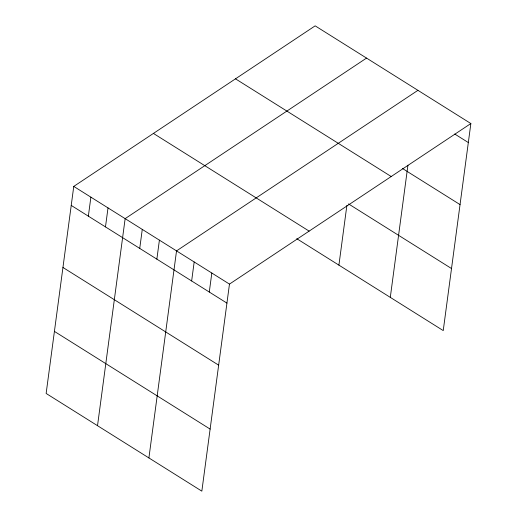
<?xml version="1.0" encoding="UTF-8"?>
<svg xmlns="http://www.w3.org/2000/svg" width="517" height="517" viewBox="0 0 517 517"><rect width="100%" height="100%" fill="white"/><g stroke="black" fill="none" stroke-linecap="round" stroke-linejoin="round"><path stroke-width="0.78" d="M73.763 186.411L46.136 393.456L201.843 491.15L229.47 284.104L470.864 123.544L315.157 25.85L73.763 186.411L229.47 284.104M88.355 216.158L90.889 197.158M105.481 226.905L108.014 207.899M97.519 425.691L125.146 218.646L366.54 58.091M139.739 248.399L142.272 229.393M156.864 259.146L159.404 240.14M148.902 457.933L176.53 250.887L417.923 90.333M191.639 280.964L194.179 261.957M209.288 292.034L211.821 273.034M338.913 265.137L346.881 205.411M390.296 297.372L407.939 165.181M470.864 123.544L443.237 330.589L296.752 238.68M454.753 134.032L468.331 142.55M402.497 168.497L460.052 204.603M235.493 78.836L391.207 176.53M348.51 203.905L451.522 268.536M153.42 133.425L309.134 231.118M71.223 205.411L226.937 303.111M62.945 267.463L218.659 365.164M54.414 331.397L210.128 429.097"/></g></svg>
